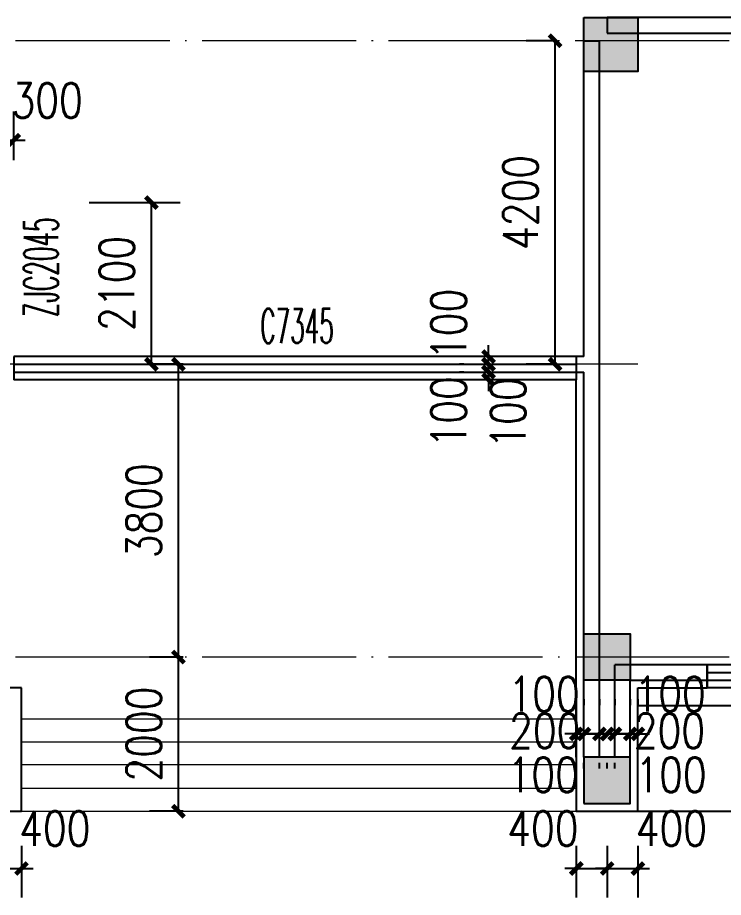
# Model space of a CAD drawing. Extents: x 1417642 to 3570900, y 124798 to 1191112.
# Drawn here: x 1493829 to 1502988, y 647414 to 658833 of the extents above; entities that cross this region are included whole.
import ezdxf

# ---------------------------------------------------------------- set-up
doc = ezdxf.new("R2010")
doc.units = 0
doc.header["$LTSCALE"] = 1000
doc.header["$MEASUREMENT"] = 0
doc.linetypes.add('DOTE', pattern=[2.4200000000000004, 2, -0.2, 0.02, -0.2])
doc.layers.get('0').update_dxf_attribs({"linetype": 'CONTINUOUS'})
doc.layers.get('Defpoints').update_dxf_attribs({"linetype": 'CONTINUOUS'})
for name, color, linetype in [('colu', 2, 'CONTINUOUS'), ('COLUMN', 9, 'CONTINUOUS'), ('DOTE', 1, 'DOTE'), ('PUB_DIM', 3, 'CONTINUOUS'), ('PUB_HATCH', 8, 'CONTINUOUS'), ('STAIR', 2, 'CONTINUOUS'), ('SURFACE', 6, 'CONTINUOUS'), ('tiaozheng', 20, 'CONTINUOUS'), ('WALL', 4, 'CONTINUOUS'), ('WINDOW', 2, 'CONTINUOUS'), ('WINDOW_TEXT', 7, 'CONTINUOUS'), ('柱填充 @ 1', 8, 'CONTINUOUS'), ('立面造型', 40, 'CONTINUOUS')]:
    doc.layers.add(name, color=color, linetype=linetype)
doc.styles.add('_TCH_WINDOW', font='ROMANS.shx', dxfattribs={"width": 0.7, "height": 400, "bigfont": 'Z.shx'})
doc.styles.add('DIM_FONT', font='SIMPLEX.shx', dxfattribs={"width": 0.8})
doc.dimstyles.new('DIMN150', dxfattribs={"dimscale": 1.5, "dimtxt": 300, "dimasz": 100, "dimexe": 250, "dimexo": 300, "dimgap": 150, "dimtad": 1, "dimdec": 0, "dimzin": 0, "dimdsep": 46, "dimtxsty": 'DIM_FONT', "dimblk": 'ARCHTICK', "dimcen": 0.09, "dimdle": 1.5, "dimclrt": 7, "dimazin": 2, "dimtfac": 1, "dimtdec": 0, "dimtix": 1, "dimtmove": 2, "dimatfit": 3, "dimldrblk": 'ARCHTICK', "dimfxl": 1, "dimtolj": 1, "dimtzin": 0, "dimarcsym": 0})

# ---------------------------------------------------------------- blocks, each defined once
blk = doc.blocks.new('1')
at = {"layer": '柱填充 @ 1', "ltscale": 1000}
for points in [[(1465397.919007675, 695333.6895077198), (1466097.919007675, 695333.6895077198), (1466097.919007675, 694633.6895077198), (1465397.919007675, 694633.6895077198)], [(1465397.91900768, 687333.6895076982), (1465997.91900768, 687333.6895076982), (1465997.91900768, 686733.6895076982), (1465397.91900768, 686733.6895076982)]]:
    blk.add_hatch(color=256, dxfattribs=at).paths.add_polyline_path(points)
at = {"layer": 'colu', "ltscale": 1000}
for points in [[(1465397.919007675, 695333.6895077198), (1466097.919007675, 695333.6895077198), (1466097.919007675, 694633.6895077198), (1465397.919007675, 694633.6895077198)], [(1465397.91900768, 687333.6895076982), (1465997.91900768, 687333.6895076982), (1465997.91900768, 686733.6895076982), (1465397.91900768, 686733.6895076982)]]:
    blk.add_lwpolyline(points, close=True, dxfattribs=at)
blk = doc.blocks.new('_ArchTick')
at = {"color": 0, "linetype": 'ByBlock', "const_width": 0.4}
blk.add_lwpolyline([(-0.5, -0.5), (0.5, 0.5)], dxfattribs=at)
blk = doc.blocks.new('*D3305')
at = {"layer": 'Defpoints', "color": 0}
for p in [(1501378.845907295, 649535.305199252), (1501478.845907193, 649535.3051992524), (1501478.845907193, 649535.3051992522)]:
    blk.add_point(p, dxfattribs=at)
at = {"layer": 'PUB_DIM', "color": 0, "lineweight": -2}
for p, q in [((1501378.845907295, 649985.305199252), (1501378.845907295, 649910.3051992522)), ((1501378.845907295, 649535.3051992522), (1501228.845907295, 649535.3051992522)), ((1501378.845907295, 649535.3051992522), (1501478.845907193, 649535.3051992522)), ((1501478.845907193, 649535.3051992522), (1501628.845907193, 649535.3051992522)), ((1501478.845907193, 649085.3051992524), (1501478.845907193, 649160.3051992522))]:
    blk.add_line(p, q, dxfattribs=at)
at = {"layer": 'PUB_DIM', "color": 0, "lineweight": -2, "xscale": 150, "yscale": 150, "zscale": 150}
blk.add_blockref('_ArchTick', (1501378.845907295, 649535.3051992522), dxfattribs=at)
at = {"layer": 'PUB_DIM', "color": 0, "lineweight": -2, "xscale": 150, "yscale": 150, "zscale": 150, "rotation": 180}
blk.add_blockref('_ArchTick', (1501478.845907193, 649535.3051992522), dxfattribs=at)
at = {"layer": 'PUB_DIM', "color": 7, "insert": (1500649.855156835, 649004.6311280006), "char_height": 450, "attachment_point": 5, "style": 'DIM_FONT'}
blk.add_mtext('\\A1;100', dxfattribs=at)
blk = doc.blocks.new('*D3306')
at = {"layer": 'Defpoints', "color": 0}
for p in [(1501178.845907296, 649535.305199251), (1501378.845907295, 649535.305199252), (1501378.845907295, 649535.3051992515)]:
    blk.add_point(p, dxfattribs=at)
at = {"layer": 'PUB_DIM', "color": 0, "lineweight": -2}
for p, q in [((1501178.845907296, 649985.305199251), (1501178.845907296, 649910.3051992515)), ((1501178.845907296, 649535.3051992515), (1501028.845907296, 649535.3051992515)), ((1501178.845907296, 649535.3051992515), (1501378.845907295, 649535.3051992515)), ((1501378.845907295, 649535.3051992515), (1501528.845907295, 649535.3051992515)), ((1501378.845907295, 649085.305199252), (1501378.845907295, 649160.3051992515))]:
    blk.add_line(p, q, dxfattribs=at)
at = {"layer": 'PUB_DIM', "color": 0, "lineweight": -2, "xscale": 150, "yscale": 150, "zscale": 150}
blk.add_blockref('_ArchTick', (1501178.845907296, 649535.3051992515), dxfattribs=at)
at = {"layer": 'PUB_DIM', "color": 0, "lineweight": -2, "xscale": 150, "yscale": 150, "zscale": 150, "rotation": 180}
blk.add_blockref('_ArchTick', (1501378.845907295, 649535.3051992515), dxfattribs=at)
at = {"layer": 'PUB_DIM', "color": 7, "insert": (1500669.773825417, 649575.105597828), "char_height": 450, "attachment_point": 5, "style": 'DIM_FONT'}
blk.add_mtext('\\A1;200', dxfattribs=at)
blk = doc.blocks.new('*D3307')
at = {"layer": 'Defpoints', "color": 0}
for p in [(1501078.845907143, 649535.3051992506), (1501178.845907296, 649535.305199251), (1501178.845907296, 649535.3051992508)]:
    blk.add_point(p, dxfattribs=at)
at = {"layer": 'PUB_DIM', "color": 0, "lineweight": -2}
for p, q in [((1501078.845907143, 649985.3051992506), (1501078.845907143, 649910.3051992508)), ((1501078.845907143, 649535.3051992508), (1500928.845907143, 649535.3051992508)), ((1501078.845907143, 649535.3051992508), (1501178.845907296, 649535.3051992508)), ((1501178.845907296, 649535.3051992508), (1501328.845907296, 649535.3051992508)), ((1501178.845907296, 649085.305199251), (1501178.845907296, 649160.3051992508))]:
    blk.add_line(p, q, dxfattribs=at)
at = {"layer": 'PUB_DIM', "color": 0, "lineweight": -2, "xscale": 150, "yscale": 150, "zscale": 150}
blk.add_blockref('_ArchTick', (1501078.845907143, 649535.3051992508), dxfattribs=at)
at = {"layer": 'PUB_DIM', "color": 0, "lineweight": -2, "xscale": 150, "yscale": 150, "zscale": 150, "rotation": 180}
blk.add_blockref('_ArchTick', (1501178.845907296, 649535.3051992508), dxfattribs=at)
at = {"layer": 'PUB_DIM', "color": 7, "insert": (1500661.095907143, 650052.8051992506), "char_height": 450, "attachment_point": 5, "style": 'DIM_FONT'}
blk.add_mtext('\\A1;100', dxfattribs=at)
blk = doc.blocks.new('*D3308')
at = {"layer": 'Defpoints', "color": 0}
for p in [(1501478.845907193, 649535.3051992524), (1501578.845907092, 649535.305199252), (1501578.845907092, 649535.3051992522)]:
    blk.add_point(p, dxfattribs=at)
at = {"layer": 'PUB_DIM', "color": 0, "lineweight": -2}
for p, q in [((1501578.845907092, 649985.305199252), (1501578.845907092, 649910.3051992522)), ((1501478.845907193, 649535.3051992522), (1501328.845907193, 649535.3051992522)), ((1501478.845907193, 649535.3051992522), (1501578.845907092, 649535.3051992522)), ((1501578.845907092, 649535.3051992522), (1501728.845907092, 649535.3051992522)), ((1501478.845907193, 649085.3051992524), (1501478.845907193, 649160.3051992522))]:
    blk.add_line(p, q, dxfattribs=at)
at = {"layer": 'PUB_DIM', "color": 0, "lineweight": -2, "xscale": 150, "yscale": 150, "zscale": 150}
blk.add_blockref('_ArchTick', (1501478.845907193, 649535.3051992522), dxfattribs=at)
at = {"layer": 'PUB_DIM', "color": 0, "lineweight": -2, "xscale": 150, "yscale": 150, "zscale": 150, "rotation": 180}
blk.add_blockref('_ArchTick', (1501578.845907092, 649535.3051992522), dxfattribs=at)
at = {"layer": 'PUB_DIM', "color": 7, "insert": (1502307.836657552, 649004.6311280006), "char_height": 450, "attachment_point": 5, "style": 'DIM_FONT'}
blk.add_mtext('\\A1;100', dxfattribs=at)
blk = doc.blocks.new('*D3309')
at = {"layer": 'Defpoints', "color": 0}
for p in [(1501578.845907092, 649535.305199252), (1501778.84590709, 649535.305199251), (1501778.84590709, 649535.3051992515)]:
    blk.add_point(p, dxfattribs=at)
at = {"layer": 'PUB_DIM', "color": 0, "lineweight": -2}
for p, q in [((1501778.84590709, 649985.305199251), (1501778.84590709, 649910.3051992515)), ((1501578.845907092, 649535.3051992515), (1501428.845907092, 649535.3051992515)), ((1501578.845907092, 649535.3051992515), (1501778.84590709, 649535.3051992515)), ((1501778.84590709, 649535.3051992515), (1501928.84590709, 649535.3051992515)), ((1501578.845907092, 649085.305199252), (1501578.845907092, 649160.3051992515))]:
    blk.add_line(p, q, dxfattribs=at)
at = {"layer": 'PUB_DIM', "color": 0, "lineweight": -2, "xscale": 150, "yscale": 150, "zscale": 150}
blk.add_blockref('_ArchTick', (1501578.845907092, 649535.3051992515), dxfattribs=at)
at = {"layer": 'PUB_DIM', "color": 0, "lineweight": -2, "xscale": 150, "yscale": 150, "zscale": 150, "rotation": 180}
blk.add_blockref('_ArchTick', (1501778.84590709, 649535.3051992515), dxfattribs=at)
at = {"layer": 'PUB_DIM', "color": 7, "insert": (1502287.91798897, 649575.105597828), "char_height": 450, "attachment_point": 5, "style": 'DIM_FONT'}
blk.add_mtext('\\A1;200', dxfattribs=at)
blk = doc.blocks.new('*D3310')
at = {"layer": 'Defpoints', "color": 0}
for p in [(1501778.84590709, 649535.305199251), (1501878.845907244, 649535.3051992506), (1501878.845907244, 649535.3051992508)]:
    blk.add_point(p, dxfattribs=at)
at = {"layer": 'PUB_DIM', "color": 0, "lineweight": -2}
for p, q in [((1501878.845907244, 649985.3051992506), (1501878.845907244, 649910.3051992508)), ((1501778.84590709, 649535.3051992508), (1501628.84590709, 649535.3051992508)), ((1501778.84590709, 649535.3051992508), (1501878.845907244, 649535.3051992508)), ((1501878.845907244, 649535.3051992508), (1502028.845907244, 649535.3051992508)), ((1501778.84590709, 649085.305199251), (1501778.84590709, 649160.3051992508))]:
    blk.add_line(p, q, dxfattribs=at)
at = {"layer": 'PUB_DIM', "color": 0, "lineweight": -2, "xscale": 150, "yscale": 150, "zscale": 150}
blk.add_blockref('_ArchTick', (1501778.84590709, 649535.3051992508), dxfattribs=at)
at = {"layer": 'PUB_DIM', "color": 0, "lineweight": -2, "xscale": 150, "yscale": 150, "zscale": 150, "rotation": 180}
blk.add_blockref('_ArchTick', (1501878.845907244, 649535.3051992508), dxfattribs=at)
at = {"layer": 'PUB_DIM', "color": 7, "insert": (1502296.595907244, 650052.8051992506), "char_height": 450, "attachment_point": 5, "style": 'DIM_FONT'}
blk.add_mtext('\\A1;100', dxfattribs=at)
blk = doc.blocks.new('*D3318')
at = {"layer": 'Defpoints', "color": 0}
for p in [(1493778.845907195, 657241.1909867346), (1493478.845907193, 656533.2209380683), (1493778.845907195, 656533.2209382697)]:
    blk.add_point(p, dxfattribs=at)
at = {"layer": 'PUB_DIM', "color": 0, "lineweight": -2}
for p, q in [((1493478.845907193, 656983.2209380683), (1493478.845907193, 657616.1909867346)), ((1493778.845907195, 656983.2209382697), (1493778.845907195, 657616.1909867346)), ((1493478.845907193, 657241.1909867346), (1493328.845907193, 657241.1909867346)), ((1493478.845907193, 657241.1909867346), (1493778.845907195, 657241.1909867346)), ((1493778.845907195, 657241.1909867346), (1493928.845907195, 657241.1909867346))]:
    blk.add_line(p, q, dxfattribs=at)
at = {"layer": 'PUB_DIM', "color": 0, "lineweight": -2, "xscale": 150, "yscale": 150, "zscale": 150}
blk.add_blockref('_ArchTick', (1493478.845907193, 657241.1909867346), dxfattribs=at)
at = {"layer": 'PUB_DIM', "color": 0, "lineweight": -2, "xscale": 150, "yscale": 150, "zscale": 150, "rotation": 180}
blk.add_blockref('_ArchTick', (1493778.845907195, 657241.1909867346), dxfattribs=at)
at = {"layer": 'PUB_DIM', "color": 7, "insert": (1494212.34590672, 657758.6909871263), "char_height": 450, "attachment_point": 5, "style": 'DIM_FONT'}
blk.add_mtext('\\A1;300', dxfattribs=at)
blk = doc.blocks.new('*D3321')
at = {"layer": 'Defpoints', "color": 0}
for p in [(1499940.205744267, 654233.22093807), (1500070.923239835, 654233.22093807), (1500070.923239835, 654133.22093807)]:
    blk.add_point(p, dxfattribs=at)
at = {"layer": 'PUB_DIM', "color": 0, "lineweight": -2}
for p, q in [((1499940.205744267, 654233.22093807), (1499940.205744267, 654383.22093807)), ((1499620.923239835, 654233.22093807), (1499565.205744267, 654233.22093807)), ((1499940.205744267, 654133.22093807), (1499940.205744267, 654233.22093807)), ((1499620.923239835, 654133.22093807), (1499565.205744267, 654133.22093807)), ((1499940.205744267, 654133.22093807), (1499940.205744267, 653983.22093807))]:
    blk.add_line(p, q, dxfattribs=at)
at = {"layer": 'PUB_DIM', "color": 0, "lineweight": -2, "xscale": 150, "yscale": 150, "zscale": 150}
for p, rotation in [((1499940.205744267, 654233.22093807), 270), ((1499940.205744267, 654133.22093807), 90)]:
    blk.add_blockref('_ArchTick', p, dxfattribs=dict(at, rotation=rotation))
at = {"layer": 'PUB_DIM', "color": 7, "insert": (1499422.705744267, 653715.47093807), "char_height": 450, "attachment_point": 5, "rotation": 90, "style": 'DIM_FONT'}
blk.add_mtext('\\A1;100', dxfattribs=at)
blk = doc.blocks.new('*D3322')
at = {"layer": 'Defpoints', "color": 0}
for p in [(1499940.205744267, 654333.22093807), (1500070.923239835, 654333.22093807), (1500070.923239835, 654233.22093807)]:
    blk.add_point(p, dxfattribs=at)
at = {"layer": 'PUB_DIM', "color": 0, "lineweight": -2}
for p, q in [((1499940.205744267, 654333.22093807), (1499940.205744267, 654483.22093807)), ((1499620.923239835, 654333.22093807), (1499565.205744267, 654333.22093807)), ((1499620.923239835, 654233.22093807), (1499565.205744267, 654233.22093807)), ((1499940.205744267, 654233.22093807), (1499940.205744267, 654333.22093807)), ((1499940.205744267, 654233.22093807), (1499940.205744267, 654083.22093807))]:
    blk.add_line(p, q, dxfattribs=at)
at = {"layer": 'PUB_DIM', "color": 0, "lineweight": -2, "xscale": 150, "yscale": 150, "zscale": 150}
for p, rotation in [((1499940.205744267, 654333.22093807), 270), ((1499940.205744267, 654233.22093807), 90)]:
    blk.add_blockref('_ArchTick', p, dxfattribs=dict(at, rotation=rotation))
at = {"layer": 'PUB_DIM', "color": 7, "insert": (1500193.460205948, 653700.1406839844), "char_height": 450, "attachment_point": 5, "rotation": 90, "style": 'DIM_FONT'}
blk.add_mtext('\\A1;100', dxfattribs=at)
blk = doc.blocks.new('*D3323')
at = {"layer": 'Defpoints', "color": 0}
for p in [(1499940.205744267, 654433.22093807), (1500070.923239835, 654433.22093807), (1500070.923239835, 654333.22093807)]:
    blk.add_point(p, dxfattribs=at)
at = {"layer": 'PUB_DIM', "color": 0, "lineweight": -2}
for p, q in [((1499940.205744267, 654433.22093807), (1499940.205744267, 654583.22093807)), ((1499620.923239835, 654433.22093807), (1499565.205744267, 654433.22093807)), ((1499940.205744267, 654333.22093807), (1499940.205744267, 654433.22093807)), ((1499620.923239835, 654333.22093807), (1499565.205744267, 654333.22093807)), ((1499940.205744267, 654333.22093807), (1499940.205744267, 654183.22093807))]:
    blk.add_line(p, q, dxfattribs=at)
at = {"layer": 'PUB_DIM', "color": 0, "lineweight": -2, "xscale": 150, "yscale": 150, "zscale": 150}
for p, rotation in [((1499940.205744267, 654433.22093807), 270), ((1499940.205744267, 654333.22093807), 90)]:
    blk.add_blockref('_ArchTick', p, dxfattribs=dict(at, rotation=rotation))
at = {"layer": 'PUB_DIM', "color": 7, "insert": (1499422.705744267, 654850.97093807), "char_height": 450, "attachment_point": 5, "rotation": 90, "style": 'DIM_FONT'}
blk.add_mtext('\\A1;100', dxfattribs=at)
blk = doc.blocks.new('*D3530')
at = {"layer": 'Defpoints', "color": 0}
for p in [(1494307.420433881, 656433.22093807), (1495565.118595102, 656433.22093807), (1494307.420433881, 654333.22093807)]:
    blk.add_point(p, dxfattribs=at)
at = {"layer": 'PUB_DIM', "color": 0, "lineweight": -2}
for p, q in [((1494757.420433881, 656433.22093807), (1495940.118595102, 656433.22093807)), ((1495565.118595102, 654330.97093807), (1495565.118595102, 656435.47093807)), ((1494757.420433881, 654333.22093807), (1495940.118595102, 654333.22093807))]:
    blk.add_line(p, q, dxfattribs=at)
at = {"layer": 'PUB_DIM', "color": 0, "lineweight": -2, "xscale": 150, "yscale": 150, "zscale": 150}
for p, rotation in [((1495565.118595102, 656433.22093807), 90), ((1495565.118595102, 654333.22093807), 270)]:
    blk.add_blockref('_ArchTick', p, dxfattribs=dict(at, rotation=rotation))
at = {"layer": 'PUB_DIM', "color": 7, "insert": (1495115.118595102, 655383.2209380702), "char_height": 450, "attachment_point": 5, "rotation": 90, "style": 'DIM_FONT'}
blk.add_mtext('\\A1;2100', dxfattribs=at)
blk = doc.blocks.new('*D3531')
at = {"layer": 'Defpoints', "color": 0}
for p in [(1500803.86993713, 658533.22093807), (1501278.845907193, 658533.22093807), (1501278.845907193, 654333.22093807)]:
    blk.add_point(p, dxfattribs=at)
at = {"layer": 'PUB_DIM', "color": 0, "lineweight": -2}
for p, q in [((1500828.845907193, 658533.22093807), (1500428.86993713, 658533.22093807)), ((1500803.86993713, 654330.97093807), (1500803.86993713, 658535.47093807)), ((1500828.845907193, 654333.22093807), (1500428.86993713, 654333.22093807))]:
    blk.add_line(p, q, dxfattribs=at)
at = {"layer": 'PUB_DIM', "color": 0, "lineweight": -2, "xscale": 150, "yscale": 150, "zscale": 150}
for p, rotation in [((1500803.86993713, 658533.22093807), 90), ((1500803.86993713, 654333.22093807), 270)]:
    blk.add_blockref('_ArchTick', p, dxfattribs=dict(at, rotation=rotation))
at = {"layer": 'PUB_DIM', "color": 7, "insert": (1500353.869937129, 656433.2209380702), "char_height": 450, "attachment_point": 5, "rotation": 90, "style": 'DIM_FONT'}
blk.add_mtext('\\A1;4200', dxfattribs=at)
blk = doc.blocks.new('*D3599')
at = {"layer": 'Defpoints', "color": 0}
for p in [(1495915.771157153, 654333.22093807), (1496426.91362905, 654333.22093807), (1496426.91362905, 650533.2209380702)]:
    blk.add_point(p, dxfattribs=at)
at = {"layer": 'PUB_DIM', "color": 0, "lineweight": -2}
for p, q in [((1495915.771157153, 650530.9709380702), (1495915.771157153, 654335.47093807)), ((1495976.91362905, 654333.22093807), (1495540.771157153, 654333.22093807)), ((1495976.91362905, 650533.2209380702), (1495540.771157153, 650533.2209380702))]:
    blk.add_line(p, q, dxfattribs=at)
at = {"layer": 'PUB_DIM', "color": 0, "lineweight": -2, "xscale": 150, "yscale": 150, "zscale": 150}
for p, rotation in [((1495915.771157153, 654333.22093807), 90), ((1495915.771157153, 650533.2209380702), 270)]:
    blk.add_blockref('_ArchTick', p, dxfattribs=dict(at, rotation=rotation))
at = {"layer": 'PUB_DIM', "color": 7, "insert": (1495465.771157152, 652433.2209380703), "char_height": 450, "attachment_point": 5, "rotation": 90, "style": 'DIM_FONT'}
blk.add_mtext('\\A1;3800', dxfattribs=at)
blk = doc.blocks.new('*D3600')
at = {"layer": 'Defpoints', "color": 0}
for p in [(1495915.771157153, 650533.2209380702), (1496426.91362905, 650533.2209380702), (1496426.91362905, 648533.2209380687)]:
    blk.add_point(p, dxfattribs=at)
at = {"layer": 'PUB_DIM', "color": 0, "lineweight": -2}
for p, q in [((1495976.91362905, 650533.2209380702), (1495540.771157153, 650533.2209380702)), ((1495915.771157153, 648530.9709380687), (1495915.771157153, 650535.4709380702)), ((1495976.91362905, 648533.2209380687), (1495540.771157153, 648533.2209380687))]:
    blk.add_line(p, q, dxfattribs=at)
at = {"layer": 'PUB_DIM', "color": 0, "lineweight": -2, "xscale": 150, "yscale": 150, "zscale": 150}
for p, rotation in [((1495915.771157153, 650533.2209380702), 90), ((1495915.771157153, 648533.2209380687), 270)]:
    blk.add_blockref('_ArchTick', p, dxfattribs=dict(at, rotation=rotation))
at = {"layer": 'PUB_DIM', "color": 7, "insert": (1495465.771157152, 649533.2209380696), "char_height": 450, "attachment_point": 5, "rotation": 90, "style": 'DIM_FONT'}
blk.add_mtext('\\A1;2000', dxfattribs=at)
blk = doc.blocks.new('*D3602')
at = {"layer": 'Defpoints', "color": 0}
for p in [(1493478.845907221, 648533.220938071), (1493878.845907221, 648533.2209380734), (1493878.845907221, 647788.7599469774)]:
    blk.add_point(p, dxfattribs=at)
at = {"layer": 'PUB_DIM', "color": 0, "lineweight": -2}
for p, q in [((1493478.845907221, 648083.220938071), (1493478.845907221, 647413.7599469774)), ((1493878.845907221, 648083.2209380734), (1493878.845907221, 647413.7599469774)), ((1493478.845907221, 647788.7599469774), (1493328.845907221, 647788.7599469774)), ((1493478.845907221, 647788.7599469774), (1493878.845907221, 647788.7599469774)), ((1493878.845907221, 647788.7599469774), (1494028.845907221, 647788.7599469774))]:
    blk.add_line(p, q, dxfattribs=at)
at = {"layer": 'PUB_DIM', "color": 0, "lineweight": -2, "xscale": 150, "yscale": 150, "zscale": 150}
blk.add_blockref('_ArchTick', (1493478.845907221, 647788.7599469774), dxfattribs=at)
at = {"layer": 'PUB_DIM', "color": 0, "lineweight": -2, "xscale": 150, "yscale": 150, "zscale": 150, "rotation": 180}
blk.add_blockref('_ArchTick', (1493878.845907221, 647788.7599469774), dxfattribs=at)
at = {"layer": 'PUB_DIM', "color": 7, "insert": (1494312.345907226, 648306.2599469811), "char_height": 450, "attachment_point": 5, "style": 'DIM_FONT'}
blk.add_mtext('\\A1;400', dxfattribs=at)
blk = doc.blocks.new('*D3603')
at = {"layer": 'Defpoints', "color": 0}
for p in [(1501078.845907266, 648533.2209379011), (1501478.845907266, 648533.2209379034), (1501478.845907266, 647788.7599468074)]:
    blk.add_point(p, dxfattribs=at)
at = {"layer": 'PUB_DIM', "color": 0, "lineweight": -2}
for p, q in [((1501078.845907266, 648083.2209379011), (1501078.845907266, 647413.7599468074)), ((1501478.845907266, 648083.2209379034), (1501478.845907266, 647413.7599468074)), ((1501078.845907266, 647788.7599468074), (1500928.845907266, 647788.7599468074)), ((1501078.845907266, 647788.7599468074), (1501478.845907266, 647788.7599468074)), ((1501478.845907266, 647788.7599468074), (1501628.845907266, 647788.7599468074))]:
    blk.add_line(p, q, dxfattribs=at)
at = {"layer": 'PUB_DIM', "color": 0, "lineweight": -2, "xscale": 150, "yscale": 150, "zscale": 150}
blk.add_blockref('_ArchTick', (1501078.845907266, 647788.7599468074), dxfattribs=at)
at = {"layer": 'PUB_DIM', "color": 0, "lineweight": -2, "xscale": 150, "yscale": 150, "zscale": 150, "rotation": 180}
blk.add_blockref('_ArchTick', (1501478.845907266, 647788.7599468074), dxfattribs=at)
at = {"layer": 'PUB_DIM', "color": 7, "insert": (1500645.345907267, 648306.2599468037), "char_height": 450, "attachment_point": 5, "style": 'DIM_FONT'}
blk.add_mtext('\\A1;400', dxfattribs=at)
blk = doc.blocks.new('*D3604')
at = {"layer": 'Defpoints', "color": 0}
for p in [(1501478.845907266, 648533.2209379034), (1501878.845907266, 648533.2209379057), (1501878.845907266, 647788.7599468097)]:
    blk.add_point(p, dxfattribs=at)
at = {"layer": 'PUB_DIM', "color": 0, "lineweight": -2}
for p, q in [((1501478.845907266, 648083.2209379034), (1501478.845907266, 647413.7599468097)), ((1501878.845907266, 648083.2209379057), (1501878.845907266, 647413.7599468097)), ((1501478.845907266, 647788.7599468097), (1501328.845907266, 647788.7599468097)), ((1501478.845907266, 647788.7599468097), (1501878.845907266, 647788.7599468097)), ((1501878.845907266, 647788.7599468097), (1502028.845907266, 647788.7599468097))]:
    blk.add_line(p, q, dxfattribs=at)
at = {"layer": 'PUB_DIM', "color": 0, "lineweight": -2, "xscale": 150, "yscale": 150, "zscale": 150}
blk.add_blockref('_ArchTick', (1501478.845907266, 647788.7599468097), dxfattribs=at)
at = {"layer": 'PUB_DIM', "color": 0, "lineweight": -2, "xscale": 150, "yscale": 150, "zscale": 150, "rotation": 180}
blk.add_blockref('_ArchTick', (1501878.845907266, 647788.7599468097), dxfattribs=at)
at = {"layer": 'PUB_DIM', "color": 7, "insert": (1502312.34590727, 648306.2599468135), "char_height": 450, "attachment_point": 5, "style": 'DIM_FONT'}
blk.add_mtext('\\A1;400', dxfattribs=at)
blk = doc.blocks.new('$TCHSYS$WIN2D')
for p, q in [((-0.5, 0.5), (0.5, 0.5)), ((-0.5, 0.5), (-0.4999999999999999, -0.5)), ((0.5, 0.5), (0.4999999999999998, -0.5)), ((0.5, 0.1666666666666666), (-0.5, 0.1666666666666666)), ((0.5, -0.1666666666666667), (-0.5, -0.1666666666666667)), ((-0.4999999999999999, -0.5), (0.5, -0.5))]:
    blk.add_line(p, q)
blk = doc.blocks.new('_FZH')
blk.add_lwpolyline([(-0.5, -0.5), (0.5, -0.5), (0.5, 0.5), (-0.5, 0.5)], close=True)
at = {"layer": 'PUB_HATCH'}
blk.add_solid([(-0.5, -0.5), (0.5, -0.5), (-0.5, 0.5), (0.5, 0.5)], dxfattribs=at)

msp = doc.modelspace()

# ---------------------------------------------------------------- linework, layer by layer
at = {"layer": 'DOTE', "lineweight": 0, "elevation": -1.000000000000009e-08}
for points in [[(1597442.330876227, 658533.22093807), (1431709.310884048, 658533.22093807)], [(1501879.232711769, 654333.22093807), (1476004.619184147, 654333.22093807)], [(1597442.330876227, 650533.22093807), (1431709.310884048, 650533.22093807)]]:
    msp.add_lwpolyline(points, dxfattribs=at)
at = {"layer": 'STAIR', "lineweight": 0}
msp.add_line((1501078.845907193, 649833.22093807, -1.000000000000009e-08), (1501078.845907195, 650133.22093807, -1.000000000000009e-08), dxfattribs=at)
at = {"layer": 'STAIR', "lineweight": 0, "elevation": -1.000000000000009e-08}
for points in [[(1493878.845907207, 649733.2209380734), (1501078.845907207, 649733.2209380734)], [(1493878.845907207, 649433.2209380734), (1501078.845907207, 649433.2209380734)], [(1501078.845907207, 649133.2209380734), (1493878.845907207, 649133.2209380734)], [(1493878.845907207, 648833.2209380734), (1501078.845907207, 648833.2209380734)], [(1479578.845907096, 648533.2209380734), (1501478.845907207, 648533.2209380734)]]:
    msp.add_lwpolyline(points, dxfattribs=at)
at = {"layer": 'SURFACE'}
for p, q in [((1501078.84590727, 649233.220938048), (1501078.845907196, 654133.220938069)), ((1502778.845907288, 650133.2209380758), (1502778.845907288, 650233.220938067)), ((1501078.845907116, 650133.2209380707, -1.000000000000009e-08), (1501078.845907116, 648533.2209380572, -1.000000000000009e-08)), ((1501878.845907116, 648533.2209380572, -1.000000000000009e-08), (1501878.845907116, 650133.2209380757, -1.000000000000009e-08)), ((1501878.845907215, 650133.2209380683), (1502778.845907288, 650133.2209380758)), ((1501878.845907116, 649233.2209380502), (1501878.845907215, 650133.2209380683)), ((1501078.845907116, 648533.2209380572, -1.000000000000009e-08), (1501878.845907116, 648533.2209380572, -1.000000000000009e-08))]:
    msp.add_line(p, q, dxfattribs=at)
at = {"layer": 'WALL'}
for p, q in [((1503978.845906982, 658833.2209380706), (1501478.845907193, 658833.2209380701)), ((1501478.845907193, 658833.2209380701), (1501478.845907193, 658633.2209380701)), ((1501478.845907193, 658633.2209380701), (1503978.845906982, 658633.2209380706)), ((1501178.845907186, 654433.220938069), (1501178.845907193, 658533.22093807)), ((1501178.845907193, 658533.22093807), (1501378.845907193, 658533.22093807)), ((1501378.845907193, 654333.22093807), (1501378.845907193, 658533.22093807)), ((1501178.845907186, 654433.220938069), (1501078.845907288, 654433.2209380701)), ((1501078.845907288, 654433.2209380701), (1501078.845907288, 654233.2209380697)), ((1501078.845907288, 654233.2209380697), (1501178.845907195, 654233.220938069)), ((1501178.84590727, 649233.2209380495), (1501178.845907195, 654233.220938069)), ((1501378.84590727, 649233.2209380525), (1501378.845907193, 654333.2209380715)), ((1502778.845907287, 650433.2209380822), (1501578.845907221, 650433.2209380765)), ((1501578.845907116, 649233.2209380514), (1501578.845907221, 650433.2209380765)), ((1502778.845907288, 650233.2209380689), (1502778.845907287, 650433.2209380822)), ((1501778.845907106, 650233.220938067), (1502778.845907288, 650233.2209380689)), ((1501778.845907116, 649233.2209380507), (1501778.845907106, 650233.220938067))]:
    msp.add_line(p, q, dxfattribs=at)
at = {"layer": '立面造型'}
for p, q in [((1511078.845907331, 649898.5969867525, -1.000000000000009e-08), (1501878.845907281, 649898.5969867508, -1.000000000000009e-08)), ((1501878.845907207, 648533.2209380734, -1.000000000000009e-08), (1536039.771567621, 648533.2209380467, -1.000000000000009e-08))]:
    msp.add_line(p, q, dxfattribs=at)
at = {"layer": '立面造型', "elevation": -1.000000000000009e-08}
msp.add_lwpolyline([(1493878.845907207, 650133.220938076), (1493078.845907207, 650133.220938076), (1493078.845907207, 648533.2209380734), (1493878.845907207, 648533.2209380734)], close=True, dxfattribs=at)

# ---------------------------------------------------------------- block references
at = {"layer": 'COLUMN', "lineweight": 0, "xscale": 600, "yscale": 600, "zscale": 600}
msp.add_blockref('_FZH', (1501478.845908452, 648933.2209380637, -1.000000000000009e-08), dxfattribs=at)
at = {"layer": 'tiaozheng', "color": 2}
msp.add_blockref('1', (35780.92689951463, -36500.46856960817, -1.000000000000009e-08), dxfattribs=at)
at = {"layer": 'WINDOW'}
ref = msp.add_blockref('$TCHSYS$WIN2D', (1497428.845907194, 654283.22093807), dxfattribs=dict(at, xscale=-7300, yscale=300, zscale=-7300))
ref.add_attrib('A', 'C7345', (1496978.212574805, 654607.3012271086), dxfattribs={"layer": 'WINDOW_TEXT', "height": 446.25, "style": '_TCH_WINDOW', "width": 0.4941176470588236})
at = {"layer": 'WINDOW', "color": 2}
ref = msp.add_blockref('$TCHSYS$WIN2D', (1503978.845907225, 650283.22093807), dxfattribs=dict(at, xscale=-2400, yscale=300, zscale=-2400))
ref.add_attrib('A', 'C2435', (1503480.095907225, 649322.5959380686), dxfattribs={"layer": 'WINDOW_TEXT', "color": 2, "height": 446.25, "style": '_TCH_WINDOW', "width": 0.4941176470588236})

# ---------------------------------------------------------------- texts
at = {"layer": 'WINDOW_TEXT', "style": '_TCH_WINDOW', "width": 0.4941176470588236}
msp.add_text('ZJC2045', height=446.25, rotation=90.00000000078705, dxfattribs=at).set_placement((1494356.562093456, 654945.4709380614))

# ---------------------------------------------------------------- dimensions: what is measured, and where the dimension line sits
at = {"layer": 'PUB_DIM'}
for p1, p2, distance, picture, middle in [((1501278.845907193, 654333.22093807), (1501278.845907193, 658533.22093807), 474.9759700628929, '*D3531', (1500353.869937129, 656433.2209380702)), ((1494307.420433881, 654333.22093807), (1494307.420433881, 656433.22093807), -1257.6981612211093, '*D3530', (1495115.118595102, 655383.2209380702)), ((1496426.91362905, 650533.2209380702), (1496426.91362905, 654333.22093807), 511.14247189695016, '*D3599', (1495465.771157152, 652433.2209380703)), ((1496426.91362905, 648533.2209380687), (1496426.91362905, 650533.2209380702), 511.14247189695016, '*D3600', (1495465.771157152, 649533.2209380696))]:
    dim = msp.add_aligned_dim(p1=p1, p2=p2, distance=distance, dimstyle='DIMN150', dxfattribs=at)
    dim.commit()
    dim.dimension.update_dxf_attribs({"geometry": picture, "text_midpoint": middle})
for base, p1, p2, angle, picture, middle in [((1493778.845907195, 657241.1909867346), (1493478.845907193, 656533.2209380683), (1493778.845907195, 656533.2209382697), 3.846428145846199e-08, '*D3318', (1494212.34590672, 657758.6909871263)), ((1499940.205744267, 654433.22093807), (1500070.923239835, 654333.22093807), (1500070.923239835, 654433.22093807), 90, '*D3323', (1499422.705744267, 654850.97093807)), ((1499940.205744267, 654333.22093807), (1500070.923239835, 654233.22093807), (1500070.923239835, 654333.22093807), 90, '*D3322', (1500193.460205948, 653700.1406839844)), ((1499940.205744267, 654233.22093807), (1500070.923239835, 654133.22093807), (1500070.923239835, 654233.22093807), 90, '*D3321', (1499422.705744267, 653715.47093807)), ((1501178.845907296, 649535.3051992508), (1501078.845907143, 649535.3051992506), (1501178.845907296, 649535.305199251), 2.668042640454933e-10, '*D3307', (1500661.095907143, 650052.8051992506)), ((1501878.845907244, 649535.3051992508), (1501778.84590709, 649535.305199251), (1501878.845907244, 649535.3051992506), 359.9999999997332, '*D3310', (1502296.595907244, 650052.8051992506)), ((1501478.845907193, 649535.3051992522), (1501378.845907295, 649535.305199252), (1501478.845907193, 649535.3051992524), 2.6680426472570957e-10, '*D3305', (1500649.855156835, 649004.6311280006)), ((1501378.845907295, 649535.3051992515), (1501178.845907296, 649535.305199251), (1501378.845907295, 649535.305199252), 2.6680426445517607e-10, '*D3306', (1500669.773825417, 649575.105597828)), ((1501578.845907092, 649535.3051992522), (1501478.845907193, 649535.3051992524), (1501578.845907092, 649535.305199252), 359.9999999997332, '*D3308', (1502307.836657552, 649004.6311280006)), ((1501778.84590709, 649535.3051992515), (1501578.845907092, 649535.305199252), (1501778.84590709, 649535.305199251), 359.9999999997332, '*D3309', (1502287.91798897, 649575.105597828)), ((1493878.845907221, 647788.7599469774), (1493478.845907221, 648533.220938071), (1493878.845907221, 648533.2209380734), 3.335053305670289e-10, '*D3602', (1494312.345907226, 648306.2599469811)), ((1501478.845907266, 647788.7599468074), (1501078.845907266, 648533.2209379011), (1501478.845907266, 648533.2209379034), 3.335053305670289e-10, '*D3603', (1500645.345907267, 648306.2599468037)), ((1501878.845907266, 647788.7599468097), (1501478.845907266, 648533.2209379034), (1501878.845907266, 648533.2209379057), 3.335053305670289e-10, '*D3604', (1502312.34590727, 648306.2599468135))]:
    dim = msp.add_linear_dim(base=base, p1=p1, p2=p2, angle=angle, dimstyle='DIMN150', dxfattribs=at)
    dim.commit()
    dim.dimension.update_dxf_attribs({"geometry": picture, "text_midpoint": middle, "dimtype": 129})

doc.saveas('drawing.dxf')
